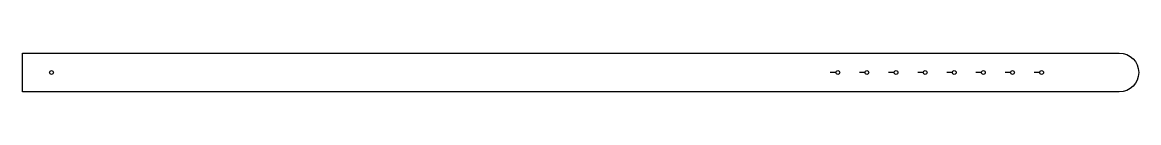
# Model space of a CAD drawing. Header units: millimetres. Extents: x 633 to 1783, y 1745 to 1785.
import ezdxf

# ---------------------------------------------------------------- set-up
doc = ezdxf.new("R2010")
doc.units = ezdxf.units.MM

# ---------------------------------------------------------------- blocks, each defined once
blk = doc.blocks.new('*U9')
blk.add_line((1.95, 0), (7.7, 0))
blk.add_circle((0, 0), 1.95)
blk = doc.blocks.new('*U10')
at = {"color": 0, "linetype": 'ByBlock', "lineweight": -2, "transparency": 16777216, "rotation": 180}
for p in [(1473.2, 1765.4), (1503.2, 1765.4), (1533.2, 1765.4), (1563.2, 1765.4), (1593.2, 1765.4), (1623.2, 1765.4), (1653.2, 1765.4), (1683.2, 1765.4)]:
    blk.add_blockref('*U9', p, dxfattribs=at)

msp = doc.modelspace()

# ---------------------------------------------------------------- linework, layer by layer
msp.add_lwpolyline([(633.2, 1745.4), (633.2, 1785.4), (1763.2, 1785.4, -1), (1763.2, 1745.4)], format="xyb", close=True)
msp.add_circle((663.2, 1765.4), 2)

# ---------------------------------------------------------------- block references
msp.add_blockref('*U10', (0, 0))

doc.saveas('drawing.dxf')
